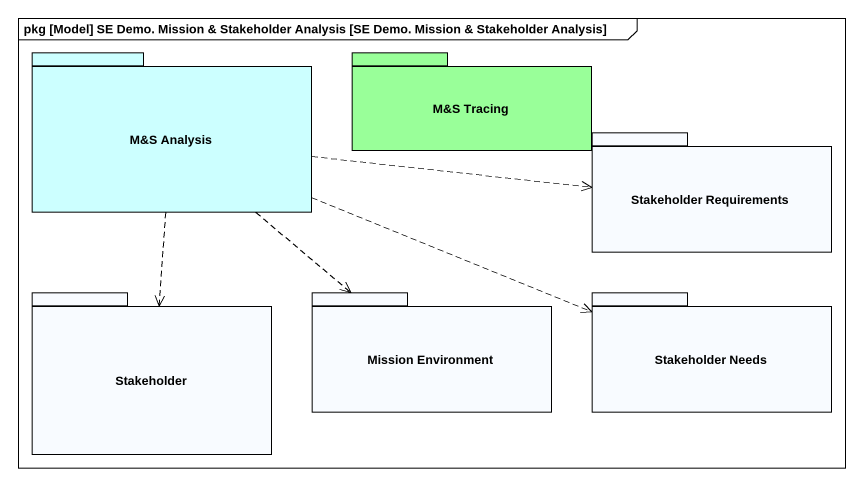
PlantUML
@startuml
mainframe pkg [Model] SE Demo. Mission & Stakeholder Analysis [SE Demo. Mission & Stakeholder Analysis]
package "M&S Analysis" as M_S_Analysis #CCFFFF {
}
package "M&S Tracing" as M_S_Tracing #99FF99 {
}
package "Stakeholder Requirements" as Stakeholder_Requirements {
}
package Stakeholder {
}
package "Mission Environment" as Mission_Environment {
}
package "Stakeholder Needs" as Stakeholder_Needs {
}
M_S_Analysis .right.> Stakeholder_Requirements
M_S_Analysis ..> Stakeholder
M_S_Analysis ..> Mission_Environment
M_S_Analysis .right.> Stakeholder_Needs
@enduml
